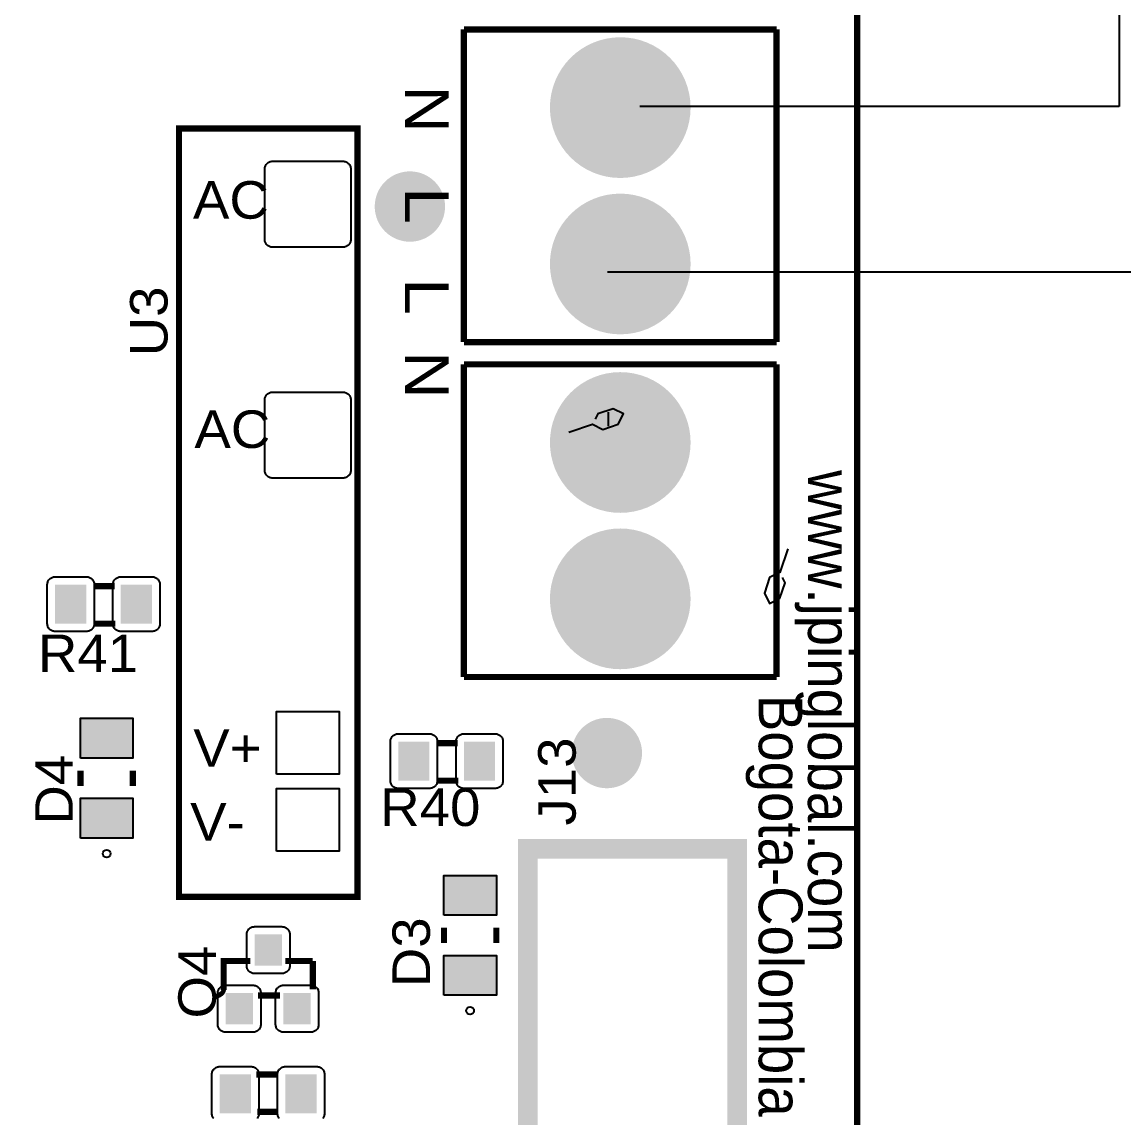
# Model space of a CAD drawing. Header units: inches. Extents: x 18.7 to 39.4, y 4.3 to 20.5.
# Drawn here: x 34.738 to 36.853, y 14.032 to 16.135 of the extents above; entities that cross this region are included whole.
import ezdxf

# ---------------------------------------------------------------- set-up
doc = ezdxf.new("R2010")
doc.units = ezdxf.units.IN
doc.header["$MEASUREMENT"] = 0
doc.layers.add('WIREFIXED', color=7, linetype='Continuous')
doc.layers.add('WIRES', color=7, linetype='Continuous')
doc.styles.get("Standard").update_dxf_attribs({"font": 'arial.ttf'})

# ---------------------------------------------------------------- blocks, each defined once
blk = doc.blocks.new('RPAD')
blk.add_trace([(-0.5, -0.5), (-0.5, 0.5), (0.5, -0.5), (0.5, 0.5)])
blk = doc.blocks.new('EPAD')
at = {"const_width": 0.5}
blk.add_lwpolyline([(-0.25, 0, 1), (0.25, 0, 1)], format="xyb", close=True, dxfattribs=at)
blk = doc.blocks.new('NextionControl')
for points, const_width in [([(42.4411, 8.1801), (49.3033, 8.1801), (49.3033, 15.503), (42.4411, 15.503), (42.4411, 8.1801)], 0.012), ([(42.4411, 8.1801), (49.3033, 8.1801), (49.3033, 15.503), (42.4411, 15.503), (42.4411, 8.1801)], 0.012), ([(42.4411, 8.1801), (49.3033, 8.1801), (49.3033, 15.503), (42.4411, 15.503), (42.4411, 8.1801)], 0.012), ([(48.5486, 14.7305), (49.1486, 14.7305)], 0.012), ([(48.5486, 14.1305), (48.5486, 14.7305)], 0.012), ([(48.5486, 14.7305), (49.1486, 14.7305)], 0.012), ([(48.5486, 14.1305), (48.5486, 14.7305)], 0.012), ([(48.5486, 14.7305), (49.1486, 14.7305)], 0.012), ([(48.5486, 14.1305), (48.5486, 14.7305)], 0.012), ([(49.1486, 14.1305), (49.1486, 14.7305)], 0.012), ([(49.1486, 14.1305), (49.1486, 14.7305)], 0.012), ([(49.1486, 14.1305), (49.1486, 14.7305)], 0.012), ([(48.0018, 13.0664), (48.3443, 13.0664), (48.3443, 14.5402), (48.0018, 14.5402), (48.0018, 13.0664)], 0.012), ([(48.0018, 13.0664), (48.3443, 13.0664), (48.3443, 14.5402), (48.0018, 14.5402), (48.0018, 13.0664)], 0.012), ([(48.0018, 13.0664), (48.3443, 13.0664), (48.3443, 14.5402), (48.0018, 14.5402), (48.0018, 13.0664)], 0.012), ([(48.5486, 14.1305), (49.1486, 14.1305)], 0.012), ([(48.5486, 14.1305), (49.1486, 14.1305)], 0.012), ([(48.5486, 14.1305), (49.1486, 14.1305)], 0.012), ([(49.1486, 14.088), (48.5486, 14.088)], 0.012), ([(48.5486, 14.088), (48.5486, 13.488)], 0.012), ([(49.1486, 14.088), (48.5486, 14.088)], 0.012), ([(48.5486, 14.088), (48.5486, 13.488)], 0.012), ([(49.1486, 14.088), (48.5486, 14.088)], 0.012), ([(48.5486, 14.088), (48.5486, 13.488)], 0.012), ([(49.1486, 14.088), (49.1486, 13.488)], 0.012), ([(49.1486, 14.088), (49.1486, 13.488)], 0.012), ([(49.1486, 14.088), (49.1486, 13.488)], 0.012), ([(47.8376, 13.6624), (47.8781, 13.6624)], 0.012), ([(47.8376, 13.6624), (47.8781, 13.6624)], 0.012), ([(47.8376, 13.6624), (47.8781, 13.6624)], 0.012), ([(47.8376, 13.5904), (47.8796, 13.5904)], 0.012), ([(47.8376, 13.5904), (47.8796, 13.5904)], 0.012), ([(47.8376, 13.5904), (47.8796, 13.5904)], 0.012), ([(49.1486, 13.488), (48.5486, 13.488)], 0.012), ([(49.1486, 13.488), (48.5486, 13.488)], 0.012), ([(49.1486, 13.488), (48.5486, 13.488)], 0.012), ([(48.496, 13.3612), (48.5365, 13.3612)], 0.012), ([(48.496, 13.3612), (48.5365, 13.3612)], 0.012), ([(48.496, 13.3612), (48.5365, 13.3612)], 0.012), ([(47.8129, 13.2791), (47.8129, 13.3086)], 0.0118), ([(47.8129, 13.2791), (47.8129, 13.3086)], 0.0118), ([(47.8129, 13.2791), (47.8129, 13.3086)], 0.0118), ([(47.9133, 13.2791), (47.9133, 13.3086)], 0.0118), ([(47.9133, 13.2791), (47.9133, 13.3086)], 0.0118), ([(47.9133, 13.2791), (47.9133, 13.3086)], 0.0118), ([(48.496, 13.2892), (48.538, 13.2892)], 0.012), ([(48.496, 13.2892), (48.538, 13.2892)], 0.012), ([(48.496, 13.2892), (48.538, 13.2892)], 0.012), ([(48.6714, 12.5266), (49.073, 12.5266), (49.073, 13.1585), (48.6714, 13.1585), (48.6714, 12.5266)], 0.0375), ([(48.6714, 12.5266), (49.073, 12.5266), (49.073, 13.1585), (48.6714, 13.1585), (48.6714, 12.5266)], 0.0375), ([(48.6714, 12.5266), (49.073, 12.5266), (49.073, 13.1585), (48.6714, 13.1585), (48.6714, 12.5266)], 0.0375), ([(48.5103, 12.9777), (48.5103, 13.0072)], 0.0118), ([(48.5103, 12.9777), (48.5103, 13.0072)], 0.0118), ([(48.5103, 12.9777), (48.5103, 13.0072)], 0.0118), ([(48.6107, 12.9777), (48.6107, 13.0072)], 0.0118), ([(48.6107, 12.9777), (48.6107, 13.0072)], 0.0118), ([(48.6107, 12.9777), (48.6107, 13.0072)], 0.0118), ([(48.0875, 12.8876), (48.0875, 12.9431), (48.1385, 12.9431)], 0.012), ([(48.0875, 12.8876), (48.0875, 12.9431), (48.1385, 12.9431)], 0.012), ([(48.0875, 12.8876), (48.0875, 12.9431), (48.1385, 12.9431)], 0.012), ([(48.2585, 12.9431), (48.206, 12.9431)], 0.012), ([(48.2585, 12.9431), (48.206, 12.9431)], 0.012), ([(48.2585, 12.9431), (48.206, 12.9431)], 0.012), ([(48.2585, 12.9431), (48.2585, 12.8891)], 0.012), ([(48.2585, 12.9431), (48.2585, 12.8891)], 0.012), ([(48.2585, 12.9431), (48.2585, 12.8891)], 0.012), ([(48.1955, 12.8771), (48.1535, 12.8771)], 0.012), ([(48.1955, 12.8771), (48.1535, 12.8771)], 0.012), ([(48.1955, 12.8771), (48.1535, 12.8771)], 0.012), ([(48.1925, 12.7256), (48.1505, 12.7256)], 0.012), ([(48.1925, 12.7256), (48.1505, 12.7256)], 0.012), ([(48.1925, 12.7256), (48.1505, 12.7256)], 0.012), ([(48.1925, 12.6536), (48.152, 12.6536)], 0.012), ([(48.1925, 12.6536), (48.152, 12.6536)], 0.012), ([(48.1925, 12.6536), (48.152, 12.6536)], 0.012)]:
    blk.add_lwpolyline(points, dxfattribs=dict(const_width=const_width))
for points in [[(48.1664, 14.3276), (48.1664, 14.4626), (48.1665, 14.4642), (48.1667, 14.4657), (48.1671, 14.4671), (48.1675, 14.4685), (48.1682, 14.4698), (48.1689, 14.4711), (48.1698, 14.4722), (48.1707, 14.4733), (48.1718, 14.4742), (48.1729, 14.4751), (48.1742, 14.4758), (48.1755, 14.4765), (48.1769, 14.4769), (48.1783, 14.4773), (48.1798, 14.4775), (48.1814, 14.4776), (48.3164, 14.4776), (48.3179, 14.4775), (48.3195, 14.4773), (48.3209, 14.4769), (48.3223, 14.4765), (48.3236, 14.4758), (48.3248, 14.4751), (48.326, 14.4742), (48.3271, 14.4733), (48.328, 14.4722), (48.3289, 14.4711), (48.3296, 14.4698), (48.3302, 14.4685), (48.3307, 14.4671), (48.3311, 14.4657), (48.3313, 14.4642), (48.3314, 14.4626), (48.3314, 14.3276), (48.3313, 14.3261), (48.3311, 14.3245), (48.3307, 14.3231), (48.3302, 14.3217), (48.3296, 14.3204), (48.3289, 14.3192), (48.328, 14.318), (48.3271, 14.3169), (48.326, 14.316), (48.3248, 14.3151), (48.3236, 14.3144), (48.3223, 14.3138), (48.3209, 14.3133), (48.3195, 14.3129), (48.3179, 14.3127), (48.3164, 14.3126), (48.1814, 14.3126), (48.1798, 14.3127), (48.1783, 14.3129), (48.1769, 14.3133), (48.1755, 14.3138), (48.1742, 14.3144), (48.1729, 14.3151), (48.1718, 14.316), (48.1707, 14.3169), (48.1698, 14.318), (48.1689, 14.3192), (48.1682, 14.3204), (48.1675, 14.3217), (48.1671, 14.3231), (48.1667, 14.3245), (48.1665, 14.3261), (48.1664, 14.3276)], [(48.1664, 13.8847), (48.1664, 14.0197), (48.1665, 14.0213), (48.1667, 14.0228), (48.1671, 14.0242), (48.1675, 14.0256), (48.1682, 14.0269), (48.1689, 14.0282), (48.1698, 14.0293), (48.1707, 14.0304), (48.1718, 14.0313), (48.1729, 14.0322), (48.1742, 14.0329), (48.1755, 14.0335), (48.1769, 14.034), (48.1783, 14.0344), (48.1798, 14.0346), (48.1814, 14.0347), (48.3164, 14.0347), (48.3179, 14.0346), (48.3195, 14.0344), (48.3209, 14.034), (48.3223, 14.0335), (48.3236, 14.0329), (48.3248, 14.0322), (48.326, 14.0313), (48.3271, 14.0304), (48.328, 14.0293), (48.3289, 14.0282), (48.3296, 14.0269), (48.3302, 14.0256), (48.3307, 14.0242), (48.3311, 14.0228), (48.3313, 14.0213), (48.3314, 14.0197), (48.3314, 13.8847), (48.3313, 13.8831), (48.3311, 13.8816), (48.3307, 13.8802), (48.3302, 13.8788), (48.3296, 13.8775), (48.3289, 13.8762), (48.328, 13.8751), (48.3271, 13.874), (48.326, 13.8731), (48.3248, 13.8722), (48.3236, 13.8715), (48.3223, 13.8709), (48.3209, 13.8704), (48.3195, 13.87), (48.3179, 13.8698), (48.3164, 13.8697), (48.1814, 13.8697), (48.1798, 13.8698), (48.1783, 13.87), (48.1769, 13.8704), (48.1755, 13.8709), (48.1742, 13.8715), (48.1729, 13.8722), (48.1718, 13.8731), (48.1707, 13.874), (48.1698, 13.8751), (48.1689, 13.8762), (48.1682, 13.8775), (48.1675, 13.8788), (48.1671, 13.8802), (48.1667, 13.8816), (48.1665, 13.8831), (48.1664, 13.8847)], [(47.7641, 13.6804), (47.8241, 13.6804), (47.8257, 13.6803), (47.8272, 13.6801), (47.8286, 13.6797), (47.83, 13.6792), (47.8313, 13.6786), (47.8325, 13.6778), (47.8337, 13.677), (47.8348, 13.676), (47.8357, 13.675), (47.8366, 13.6738), (47.8373, 13.6726), (47.8379, 13.6713), (47.8384, 13.6699), (47.8388, 13.6684), (47.839, 13.6669), (47.8391, 13.6654), (47.8391, 13.5904), (47.839, 13.5888), (47.8388, 13.5873), (47.8384, 13.5858), (47.8379, 13.5845), (47.8373, 13.5831), (47.8366, 13.5819), (47.8357, 13.5808), (47.8348, 13.5797), (47.8337, 13.5787), (47.8325, 13.5779), (47.8313, 13.5771), (47.83, 13.5765), (47.8286, 13.576), (47.8272, 13.5757), (47.8257, 13.5754), (47.8241, 13.5754), (47.7641, 13.5754), (47.7625, 13.5754), (47.761, 13.5757), (47.7596, 13.576), (47.7582, 13.5765), (47.7569, 13.5771), (47.7556, 13.5779), (47.7545, 13.5787), (47.7534, 13.5797), (47.7525, 13.5808), (47.7516, 13.5819), (47.7509, 13.5831), (47.7503, 13.5845), (47.7498, 13.5858), (47.7494, 13.5873), (47.7492, 13.5888), (47.7491, 13.5904), (47.7491, 13.6654), (47.7492, 13.6669), (47.7494, 13.6684), (47.7498, 13.6699), (47.7503, 13.6713), (47.7509, 13.6726), (47.7516, 13.6738), (47.7525, 13.675), (47.7534, 13.676), (47.7545, 13.677), (47.7556, 13.6778), (47.7569, 13.6786), (47.7582, 13.6792), (47.7596, 13.6797), (47.761, 13.6801), (47.7625, 13.6803), (47.7641, 13.6804)], [(47.8901, 13.6804), (47.9501, 13.6804), (47.9517, 13.6803), (47.9532, 13.6801), (47.9546, 13.6797), (47.956, 13.6792), (47.9573, 13.6786), (47.9585, 13.6778), (47.9597, 13.677), (47.9608, 13.676), (47.9617, 13.675), (47.9626, 13.6738), (47.9633, 13.6726), (47.9639, 13.6713), (47.9644, 13.6699), (47.9648, 13.6684), (47.965, 13.6669), (47.9651, 13.6654), (47.9651, 13.5904), (47.965, 13.5888), (47.9648, 13.5873), (47.9644, 13.5858), (47.9639, 13.5845), (47.9633, 13.5831), (47.9626, 13.5819), (47.9617, 13.5808), (47.9608, 13.5797), (47.9597, 13.5787), (47.9585, 13.5779), (47.9573, 13.5771), (47.956, 13.5765), (47.9546, 13.576), (47.9532, 13.5757), (47.9517, 13.5754), (47.9501, 13.5754), (47.8901, 13.5754), (47.8885, 13.5754), (47.887, 13.5757), (47.8856, 13.576), (47.8842, 13.5765), (47.8829, 13.5771), (47.8816, 13.5779), (47.8805, 13.5787), (47.8794, 13.5797), (47.8785, 13.5808), (47.8776, 13.5819), (47.8769, 13.5831), (47.8763, 13.5845), (47.8758, 13.5858), (47.8754, 13.5873), (47.8752, 13.5888), (47.8751, 13.5904), (47.8751, 13.6654), (47.8752, 13.6669), (47.8754, 13.6684), (47.8758, 13.6699), (47.8763, 13.6713), (47.8769, 13.6726), (47.8776, 13.6738), (47.8785, 13.675), (47.8794, 13.676), (47.8805, 13.677), (47.8816, 13.6778), (47.8829, 13.6786), (47.8842, 13.6792), (47.8856, 13.6797), (47.887, 13.6801), (47.8885, 13.6803), (47.8901, 13.6804)], [(47.8128, 13.3323), (47.8128, 13.4088), (47.9133, 13.4088), (47.9133, 13.3323), (47.8128, 13.3323)], [(48.1889, 13.3016), (48.1889, 13.4216), (48.3089, 13.4216), (48.3089, 13.3016), (48.1889, 13.3016)], [(48.4225, 13.3792), (48.4825, 13.3792), (48.4841, 13.3791), (48.4856, 13.3789), (48.487, 13.3785), (48.4884, 13.378), (48.4897, 13.3774), (48.491, 13.3767), (48.4921, 13.3758), (48.4932, 13.3748), (48.4941, 13.3738), (48.495, 13.3726), (48.4957, 13.3714), (48.4963, 13.3701), (48.4968, 13.3687), (48.4972, 13.3672), (48.4974, 13.3657), (48.4975, 13.3642), (48.4975, 13.2892), (48.4974, 13.2876), (48.4972, 13.2861), (48.4968, 13.2847), (48.4963, 13.2833), (48.4957, 13.282), (48.495, 13.2807), (48.4941, 13.2796), (48.4932, 13.2785), (48.4921, 13.2776), (48.491, 13.2767), (48.4897, 13.276), (48.4884, 13.2753), (48.487, 13.2748), (48.4856, 13.2745), (48.4841, 13.2743), (48.4825, 13.2742), (48.4225, 13.2742), (48.4209, 13.2743), (48.4194, 13.2745), (48.418, 13.2748), (48.4166, 13.2753), (48.4153, 13.276), (48.414, 13.2767), (48.4129, 13.2776), (48.4118, 13.2785), (48.4109, 13.2796), (48.41, 13.2807), (48.4093, 13.282), (48.4087, 13.2833), (48.4082, 13.2847), (48.4078, 13.2861), (48.4076, 13.2876), (48.4075, 13.2892), (48.4075, 13.3642), (48.4076, 13.3657), (48.4078, 13.3672), (48.4082, 13.3687), (48.4087, 13.3701), (48.4093, 13.3714), (48.41, 13.3726), (48.4109, 13.3738), (48.4118, 13.3748), (48.4129, 13.3758), (48.414, 13.3767), (48.4153, 13.3774), (48.4166, 13.378), (48.418, 13.3785), (48.4194, 13.3789), (48.4209, 13.3791), (48.4225, 13.3792)], [(48.5485, 13.3792), (48.6085, 13.3792), (48.6101, 13.3791), (48.6116, 13.3789), (48.613, 13.3785), (48.6144, 13.378), (48.6157, 13.3774), (48.617, 13.3767), (48.6181, 13.3758), (48.6192, 13.3748), (48.6201, 13.3738), (48.621, 13.3726), (48.6217, 13.3714), (48.6223, 13.3701), (48.6228, 13.3687), (48.6232, 13.3672), (48.6234, 13.3657), (48.6235, 13.3642), (48.6235, 13.2892), (48.6234, 13.2876), (48.6232, 13.2861), (48.6228, 13.2847), (48.6223, 13.2833), (48.6217, 13.282), (48.621, 13.2807), (48.6201, 13.2796), (48.6192, 13.2785), (48.6181, 13.2776), (48.617, 13.2767), (48.6157, 13.276), (48.6144, 13.2753), (48.613, 13.2748), (48.6116, 13.2745), (48.6101, 13.2743), (48.6085, 13.2742), (48.5485, 13.2742), (48.5469, 13.2743), (48.5454, 13.2745), (48.544, 13.2748), (48.5426, 13.2753), (48.5413, 13.276), (48.54, 13.2767), (48.5389, 13.2776), (48.5378, 13.2785), (48.5369, 13.2796), (48.536, 13.2807), (48.5353, 13.282), (48.5347, 13.2833), (48.5342, 13.2847), (48.5338, 13.2861), (48.5336, 13.2876), (48.5335, 13.2892), (48.5335, 13.3642), (48.5336, 13.3657), (48.5338, 13.3672), (48.5342, 13.3687), (48.5347, 13.3701), (48.5353, 13.3714), (48.536, 13.3726), (48.5369, 13.3738), (48.5378, 13.3748), (48.5389, 13.3758), (48.54, 13.3767), (48.5413, 13.3774), (48.5426, 13.378), (48.544, 13.3785), (48.5454, 13.3789), (48.5469, 13.3791), (48.5485, 13.3792)], [(48.1889, 13.154), (48.1889, 13.274), (48.3089, 13.274), (48.3089, 13.154), (48.1889, 13.154)], [(47.8128, 13.1788), (47.8128, 13.2553), (47.9133, 13.2553), (47.9133, 13.1788), (47.8128, 13.1788)], [(48.5103, 13.031), (48.5103, 13.1075), (48.6108, 13.1075), (48.6108, 13.031), (48.5103, 13.031)], [(48.1993, 12.9191), (48.1468, 12.9191), (48.1452, 12.9192), (48.1437, 12.9194), (48.1423, 12.9198), (48.1409, 12.9203), (48.1396, 12.9209), (48.1383, 12.9216), (48.1372, 12.9225), (48.1361, 12.9234), (48.1352, 12.9245), (48.1343, 12.9257), (48.1336, 12.9269), (48.1329, 12.9282), (48.1325, 12.9296), (48.1321, 12.931), (48.1319, 12.9326), (48.1318, 12.9341), (48.1318, 12.9941), (48.1319, 12.9957), (48.1321, 12.9972), (48.1325, 12.9986), (48.1329, 13), (48.1336, 13.0013), (48.1343, 13.0026), (48.1352, 13.0037), (48.1361, 13.0048), (48.1372, 13.0057), (48.1383, 13.0066), (48.1396, 13.0073), (48.1409, 13.008), (48.1423, 13.0084), (48.1437, 13.0088), (48.1452, 13.009), (48.1468, 13.0091), (48.1993, 13.0091), (48.2008, 13.009), (48.2024, 13.0088), (48.2038, 13.0084), (48.2052, 13.008), (48.2065, 13.0073), (48.2077, 13.0066), (48.2089, 13.0057), (48.21, 13.0048), (48.2109, 13.0037), (48.2118, 13.0026), (48.2125, 13.0013), (48.2131, 13), (48.2136, 12.9986), (48.214, 12.9972), (48.2142, 12.9957), (48.2143, 12.9941), (48.2143, 12.9341), (48.2142, 12.9326), (48.214, 12.931), (48.2136, 12.9296), (48.2131, 12.9282), (48.2125, 12.9269), (48.2118, 12.9257), (48.2109, 12.9245), (48.21, 12.9234), (48.2089, 12.9225), (48.2077, 12.9216), (48.2065, 12.9209), (48.2052, 12.9203), (48.2038, 12.9198), (48.2024, 12.9194), (48.2008, 12.9192), (48.1993, 12.9191)], [(48.5103, 12.8774), (48.5103, 12.9539), (48.6108, 12.9539), (48.6108, 12.8774), (48.5103, 12.8774)], [(48.1438, 12.8066), (48.0913, 12.8066), (48.0897, 12.8067), (48.0882, 12.8069), (48.0868, 12.8073), (48.0854, 12.8078), (48.0841, 12.8084), (48.0828, 12.8091), (48.0817, 12.81), (48.0806, 12.8109), (48.0797, 12.812), (48.0788, 12.8132), (48.0781, 12.8144), (48.0774, 12.8157), (48.077, 12.8171), (48.0766, 12.8185), (48.0764, 12.8201), (48.0763, 12.8216), (48.0763, 12.8816), (48.0764, 12.8832), (48.0766, 12.8847), (48.077, 12.8861), (48.0774, 12.8875), (48.0781, 12.8888), (48.0788, 12.8901), (48.0797, 12.8912), (48.0806, 12.8923), (48.0817, 12.8932), (48.0828, 12.8941), (48.0841, 12.8948), (48.0854, 12.8955), (48.0868, 12.8959), (48.0882, 12.8963), (48.0897, 12.8965), (48.0913, 12.8966), (48.1438, 12.8966), (48.1453, 12.8965), (48.1469, 12.8963), (48.1483, 12.8959), (48.1497, 12.8955), (48.151, 12.8948), (48.1522, 12.8941), (48.1534, 12.8932), (48.1545, 12.8923), (48.1554, 12.8912), (48.1563, 12.8901), (48.157, 12.8888), (48.1576, 12.8875), (48.1581, 12.8861), (48.1585, 12.8847), (48.1587, 12.8832), (48.1588, 12.8816), (48.1588, 12.8216), (48.1587, 12.8201), (48.1585, 12.8185), (48.1581, 12.8171), (48.1576, 12.8157), (48.157, 12.8144), (48.1563, 12.8132), (48.1554, 12.812), (48.1545, 12.8109), (48.1534, 12.81), (48.1522, 12.8091), (48.151, 12.8084), (48.1497, 12.8078), (48.1483, 12.8073), (48.1469, 12.8069), (48.1453, 12.8067), (48.1438, 12.8066)], [(48.2548, 12.8066), (48.2023, 12.8066), (48.2007, 12.8067), (48.1992, 12.8069), (48.1978, 12.8073), (48.1964, 12.8078), (48.1951, 12.8084), (48.1938, 12.8091), (48.1927, 12.81), (48.1916, 12.8109), (48.1907, 12.812), (48.1898, 12.8132), (48.1891, 12.8144), (48.1884, 12.8157), (48.188, 12.8171), (48.1876, 12.8185), (48.1874, 12.8201), (48.1873, 12.8216), (48.1873, 12.8816), (48.1874, 12.8832), (48.1876, 12.8847), (48.188, 12.8861), (48.1884, 12.8875), (48.1891, 12.8888), (48.1898, 12.8901), (48.1907, 12.8912), (48.1916, 12.8923), (48.1927, 12.8932), (48.1938, 12.8941), (48.1951, 12.8948), (48.1964, 12.8955), (48.1978, 12.8959), (48.1992, 12.8963), (48.2007, 12.8965), (48.2023, 12.8966), (48.2548, 12.8966), (48.2563, 12.8965), (48.2579, 12.8963), (48.2593, 12.8959), (48.2607, 12.8955), (48.262, 12.8948), (48.2632, 12.8941), (48.2644, 12.8932), (48.2655, 12.8923), (48.2664, 12.8912), (48.2673, 12.8901), (48.268, 12.8888), (48.2686, 12.8875), (48.2691, 12.8861), (48.2695, 12.8847), (48.2697, 12.8832), (48.2698, 12.8816), (48.2698, 12.8216), (48.2697, 12.8201), (48.2695, 12.8185), (48.2691, 12.8171), (48.2686, 12.8157), (48.268, 12.8144), (48.2673, 12.8132), (48.2664, 12.812), (48.2655, 12.8109), (48.2644, 12.81), (48.2632, 12.8091), (48.262, 12.8084), (48.2607, 12.8078), (48.2593, 12.8073), (48.2579, 12.8069), (48.2563, 12.8067), (48.2548, 12.8066)]]:
    blk.add_lwpolyline(points, close=True)
for points in [[(48.0684, 12.641), (48.0676, 12.6422), (48.0668, 12.6434), (48.0662, 12.6447), (48.0657, 12.6461), (48.0653, 12.6475), (48.0651, 12.6491), (48.065, 12.6506), (48.065, 12.7256), (48.0651, 12.7272), (48.0653, 12.7287), (48.0657, 12.7301), (48.0662, 12.7315), (48.0668, 12.7328), (48.0676, 12.7341), (48.0684, 12.7352), (48.0694, 12.7363), (48.0704, 12.7372), (48.0716, 12.7381), (48.0728, 12.7388), (48.0741, 12.7395), (48.0755, 12.7399), (48.077, 12.7403), (48.0785, 12.7405), (48.08, 12.7406), (48.14, 12.7406), (48.1416, 12.7405), (48.1431, 12.7403), (48.1446, 12.7399), (48.1459, 12.7395), (48.1473, 12.7388), (48.1485, 12.7381), (48.1496, 12.7372), (48.1507, 12.7363), (48.1517, 12.7352), (48.1525, 12.7341), (48.1533, 12.7328), (48.1539, 12.7315), (48.1544, 12.7301), (48.1547, 12.7287), (48.155, 12.7272), (48.155, 12.7256), (48.155, 12.6506), (48.155, 12.6491), (48.1547, 12.6475), (48.1544, 12.6461), (48.1539, 12.6447), (48.1533, 12.6434), (48.1525, 12.6422), (48.1517, 12.641)], [(48.1944, 12.641), (48.1936, 12.6422), (48.1928, 12.6434), (48.1922, 12.6447), (48.1917, 12.6461), (48.1913, 12.6475), (48.1911, 12.6491), (48.191, 12.6506), (48.191, 12.7256), (48.1911, 12.7272), (48.1913, 12.7287), (48.1917, 12.7301), (48.1922, 12.7315), (48.1928, 12.7328), (48.1936, 12.7341), (48.1944, 12.7352), (48.1954, 12.7363), (48.1964, 12.7372), (48.1976, 12.7381), (48.1988, 12.7388), (48.2001, 12.7395), (48.2015, 12.7399), (48.203, 12.7403), (48.2045, 12.7405), (48.206, 12.7406), (48.266, 12.7406), (48.2676, 12.7405), (48.2691, 12.7403), (48.2706, 12.7399), (48.2719, 12.7395), (48.2733, 12.7388), (48.2745, 12.7381), (48.2756, 12.7372), (48.2767, 12.7363), (48.2777, 12.7352), (48.2785, 12.7341), (48.2793, 12.7328), (48.2799, 12.7315), (48.2804, 12.7301), (48.2807, 12.7287), (48.281, 12.7272), (48.281, 12.7256), (48.281, 12.6506), (48.281, 12.6491), (48.2807, 12.6475), (48.2804, 12.6461), (48.2799, 12.6447), (48.2793, 12.6434), (48.2785, 12.6422), (48.2777, 12.641)]]:
    blk.add_lwpolyline(points)
for centre in [(47.8631, 13.1491), (47.8631, 13.1491), (47.8631, 13.1491), (48.5605, 12.8478), (48.5605, 12.8478), (48.5605, 12.8478)]:
    blk.add_circle(centre, 0.00738)
at = {"zscale": 1.5}
for name, p, xscale, yscale in [('EPAD', (48.8486, 14.5805), 0.27, 0.27), ('EPAD', (48.4449, 14.3907), 0.135, 0.135), ('EPAD', (48.8486, 14.2805), 0.27, 0.27), ('EPAD', (48.8486, 13.938), 0.27, 0.27), ('EPAD', (48.8486, 13.638), 0.27, 0.27), ('RPAD', (47.7941, 13.6279), 0.06, 0.07500000000000001), ('RPAD', (47.9201, 13.6279), 0.06, 0.07500000000000001), ('EPAD', (48.8229, 13.3421), 0.135, 0.135), ('RPAD', (48.4525, 13.3267), 0.06, 0.07500000000000001), ('RPAD', (48.5785, 13.3267), 0.06, 0.07500000000000001)]:
    blk.add_blockref(name, p, dxfattribs=dict(at, xscale=xscale, yscale=yscale))
for p, xscale, yscale, rotation in [((47.8631, 13.3706), 0.0765, 0.1005, 90), ((47.8631, 13.217), 0.0765, 0.1005, 90), ((48.5605, 13.0692), 0.0765, 0.1005, 90), ((48.173, 12.9641), 0.0525, 0.06, 180), ((48.5605, 12.9157), 0.0765, 0.1005, 90), ((48.1175, 12.8516), 0.0525, 0.06, 180), ((48.2285, 12.8516), 0.0525, 0.06, 180), ((48.11, 12.6881), 0.06, 0.07500000000000001, 180), ((48.236, 12.6881), 0.06, 0.07500000000000001, 180)]:
    blk.add_blockref('RPAD', p, dxfattribs=dict(at, xscale=xscale, yscale=yscale, rotation=rotation))
for s, height, rotation, width, p in [('N   L   L  N', 0.084, 270, 1.071429, (48.4352, 14.623)), ('N   L   L  N', 0.084, 270, 1.071429, (48.4352, 14.623)), ('N   L   L  N', 0.084, 270, 1.071429, (48.4352, 14.623)), ('U3', 0.072, 90, 1.041667, (47.9798, 14.1033)), ('U3', 0.072, 90, 1.041667, (47.9798, 14.1033)), ('U3', 0.072, 90, 1.041667, (47.9798, 14.1033)), ('www.jpinglobal.com', 0.084, 270, 0.892857, (49.2088, 13.8849)), ('www.jpinglobal.com', 0.084, 270, 0.892857, (49.2088, 13.8849)), ('www.jpinglobal.com', 0.084, 270, 0.892857, (49.2088, 13.8849)), ('Bogota-Colombia', 0.084, 270, 0.892857, (49.1143, 13.4538)), ('Bogota-Colombia', 0.084, 270, 0.892857, (49.1143, 13.4538)), ('Bogota-Colombia', 0.084, 270, 0.892857, (49.1143, 13.4538)), ('J13', 0.072, 90, 1.041667, (48.7631, 13.2031)), ('J13', 0.072, 90, 1.041667, (48.7631, 13.2031)), ('J13', 0.072, 90, 1.041667, (48.7631, 13.2031)), ('D4', 0.072, 90, 1.041667, (47.798, 13.2048)), ('D4', 0.072, 90, 1.041667, (47.798, 13.2048)), ('D4', 0.072, 90, 1.041667, (47.798, 13.2048)), ('D3', 0.072, 90, 1.041667, (48.4834, 12.8929)), ('D3', 0.072, 90, 1.041667, (48.4834, 12.8929)), ('D3', 0.072, 90, 1.041667, (48.4834, 12.8929)), ('Q4', 0.072, 90, 1.041667, (48.0725, 12.8329)), ('Q4', 0.072, 90, 1.041667, (48.0725, 12.8329)), ('Q4', 0.072, 90, 1.041667, (48.0725, 12.8329))]:
    blk.add_text(s, height=height, rotation=rotation, dxfattribs=dict(width=width)).set_placement(p)
at = {"width": 1.041667}
for s, p in [('AC', (48.0286, 14.3674)), ('AC', (48.0286, 14.3674)), ('AC', (48.0286, 14.3674)), ('AC', (48.0314, 13.9275)), ('AC', (48.0314, 13.9275)), ('AC', (48.0314, 13.9275)), ('R41', (47.7311, 13.4974)), ('R41', (47.7311, 13.4974)), ('R41', (47.7311, 13.4974)), ('V+', (48.0292, 13.3159)), ('V+', (48.0292, 13.3159)), ('V+', (48.0292, 13.3159)), ('R40', (48.388, 13.2022)), ('R40', (48.388, 13.2022)), ('R40', (48.388, 13.2022)), ('V-', (48.0233, 13.1742)), ('V-', (48.0233, 13.1742)), ('V-', (48.0233, 13.1742))]:
    blk.add_text(s, height=0.072, dxfattribs=at).set_placement(p)

msp = doc.modelspace()

# ---------------------------------------------------------------- linework, layer by layer
at = {"layer": 'WIREFIXED'}
for points in [[(35.7881, 15.3483), (35.8334, 15.3634), (35.8532, 15.3535), (35.8828, 15.3634), (35.8927, 15.3832), (35.8729, 15.393), (35.8433, 15.3832), (35.8384, 15.3733)], [(36.2079, 15.1243), (36.1928, 15.079), (36.173, 15.0691), (36.1631, 15.0394), (36.173, 15.0197), (36.1928, 15.0296), (36.2027, 15.0592), (36.1977, 15.0691)]]:
    msp.add_lwpolyline(points, dxfattribs=at)
at = {"layer": 'WIRES'}
for p, q in [((36.8441, 17.4441), (36.8441, 15.973)), ((36.8441, 15.973), (35.924, 15.973)), ((37.7549, 15.6552), (35.8622, 15.6552)), ((35.8631, 15.3866), (35.8631, 15.36))]:
    msp.add_line(p, q, dxfattribs=at)

# ---------------------------------------------------------------- block references
msp.add_blockref('NextionControl', (-12.9621, 1.3904))

doc.saveas('drawing.dxf')
